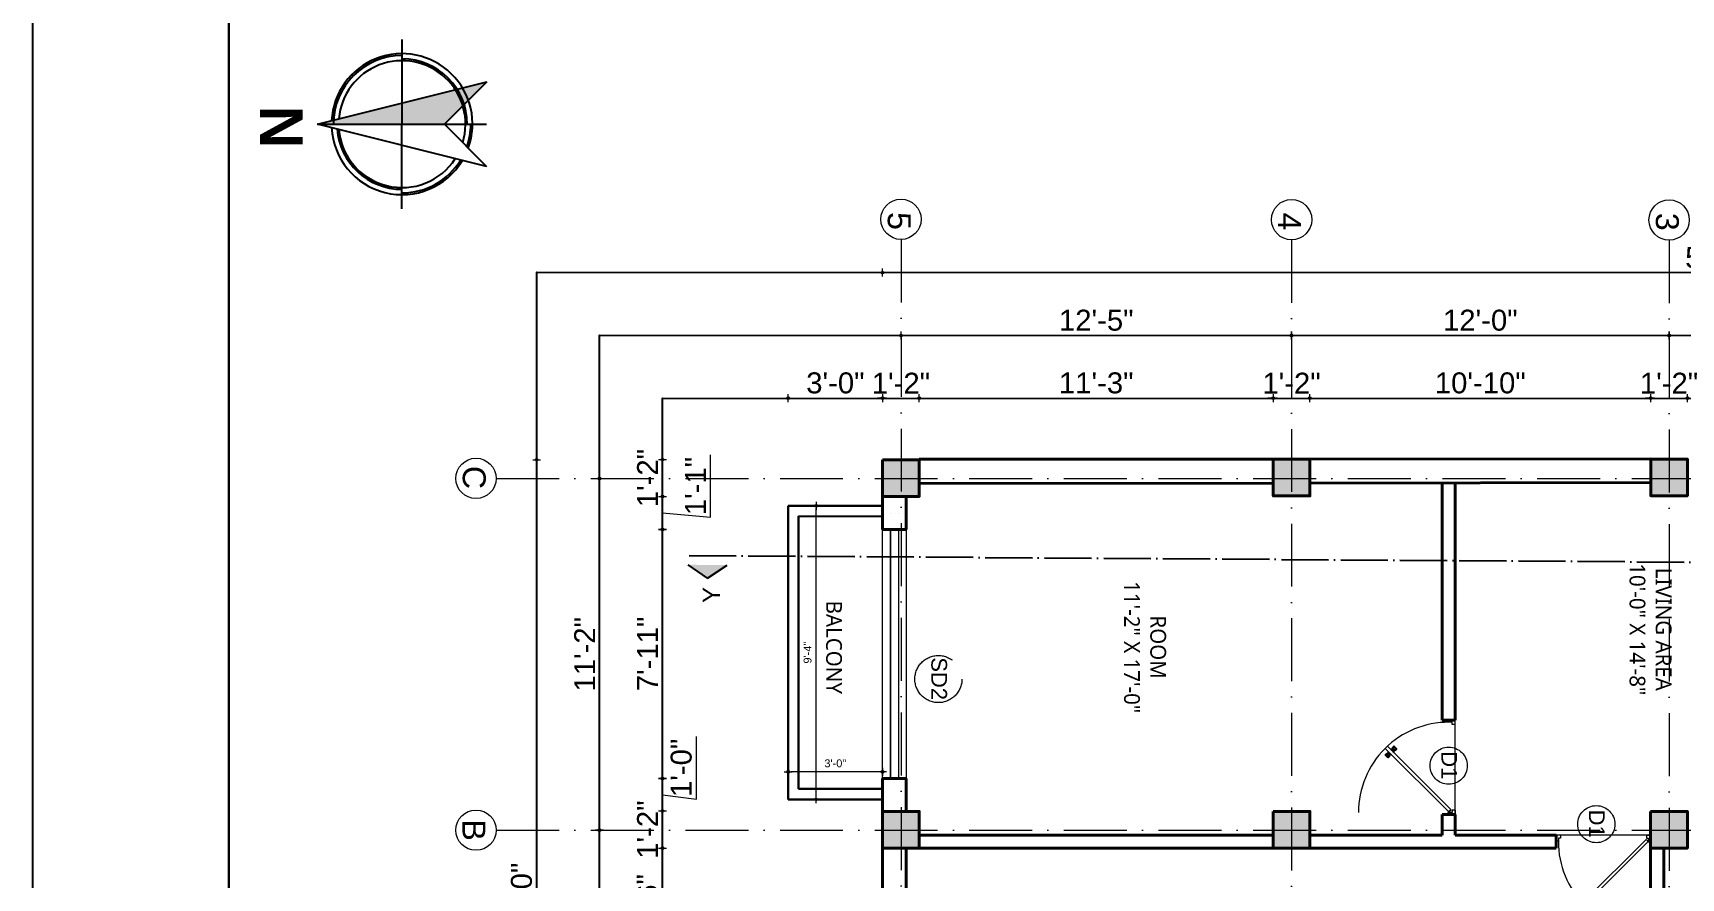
# Model space of a CAD drawing. Header units: inches. Extents: x -71 to 2682309, y -3332 to 801571.
# Drawn here: x 2680069 to 2680697, y 791257 to 791579 of the extents above; entities that cross this region are included whole.
import ezdxf

# ---------------------------------------------------------------- set-up
doc = ezdxf.new("R2010")
doc.units = ezdxf.units.IN
doc.header["$MEASUREMENT"] = 0
doc.header["$PDMODE"] = 99
doc.linetypes.add('ACAD_ISO04W100', pattern=[30, 24, -3, 0, -3])
doc.linetypes.add('ACAD_ISO10W100', pattern=[18, 12, -3, 0, -3])
for name, color, linetype, lineweight in [('BORDER', 5, 'Continuous', 60), ('CENTER  LINE RA', 10, 'ACAD_ISO04W100', 18), ('CONC. OUTLINE RA', 150, 'Continuous', 40), ('DOOR-WIN RA', 3, 'Continuous', 20), ('elev 2', 20, 'Continuous', 25), ('Hatch', 254, 'Continuous', 9), ('HATCH RA', 8, 'Continuous', 9), ('PUERTAS', 7, 'Continuous', 13), ('Text', 7, 'Continuous', 20), ('TEXT RA', 254, 'Continuous', 20), ('TEXTURE EA', 8, 'ACAD_ISO10W100', 9), ('wall EA', 24, 'Continuous', 40), ('WALL__HALF_NEW', 42, 'Continuous', 30), ('Win EA', 114, 'Continuous', 5)]:
    doc.layers.add(name, color=color, linetype=linetype, lineweight=lineweight)
for name, color, linetype in [('Column & Beam', 7, 'Continuous'), ('HACTH', 7, 'Continuous'), ('lettring', 7, 'Continuous'), ('text EA', 7, 'Continuous')]:
    doc.layers.add(name, color=color, linetype=linetype)
doc.styles.add('DIM 8', font='arial.ttf', dxfattribs={"height": 8})
doc.styles.add('SANSSERIFBOLD', font='SASB____.pfb', dxfattribs={"height": 0.3})
doc.styles.get("Standard").update_dxf_attribs({"font": 'arial.ttf'})
doc.dimstyles.new('Copy of DIM 8', dxfattribs={"dimtxt": 8, "dimasz": 1, "dimexe": 6, "dimexo": 18, "dimgap": 1.6875, "dimtad": 1, "dimdec": 0, "dimzin": 3, "dimdsep": 46, "dimlunit": 4, "dimtxsty": 'DIM 8', "dimblk": 'dot 2', "dimcen": 0.09375, "dimse1": 1, "dimse2": 1, "dimclrd": 1, "dimclre": 1, "dimclrt": 256, "dimadec": 0, "dimazin": 0, "dimtfac": 0.75, "dimtdec": 0, "dimtix": 1, "dimtmove": 1, "dimatfit": 3, "dimldrblk": 'DOT', "dimfxl": 1, "dimtolj": 1, "dimtzin": 0, "dimlwd": 9, "dimlwe": 9, "dimarcsym": 0})

# ---------------------------------------------------------------- blocks, each defined once
blk = doc.blocks.new('COLUMN')
at = {"layer": 'HACTH', "lineweight": 30, "transparency": 33554541}
h = blk.add_hatch(color=256, dxfattribs=at)
h.dxf.hatch_style = 1
h.paths.add_polyline_path([(2659104.19, 784576.38), (2659090.19, 784576.38), (2659090.19, 784562.38), (2659104.19, 784562.38)])
at = {"layer": 'CONC. OUTLINE RA'}
blk.add_lwpolyline([(2659090.19, 784576.38), (2659104.19, 784576.38), (2659104.19, 784562.38), (2659090.19, 784562.38)], close=True, dxfattribs=at)
blk = doc.blocks.new('3ft')
at = {"layer": 'PUERTAS', "color": 6}
for p, q in [((1.01, 2.52), (25.23, 26.74)), ((26.05, 25.92), (1.77, 1.64)), ((26.05, 25.92), (25.23, 26.74)), ((0, 2.4), (0, 0)), ((0.72, 2.4), (0, 2.4)), ((1.6, 0), (0, 0)), ((0.72, 1.52), (0.72, 2.44)), ((0.8, 1.52), (0.72, 1.52)), ((0.8, 1.52), (0.8, 2.41)), ((0.8, 1.2), (0.8, 1.52)), ((1.6, 1.2), (0.8, 1.2)), ((1.57, 1.84), (0.94, 2.47)), ((1.63, 1.89), (0.97, 2.55)), ((1.63, 1.89), (1.57, 1.84)), ((1.77, 1.64), (1.57, 1.84)), ((1.6, 0), (1.6, 1.2)), ((34.4, 0), (34.4, 1.2)), ((34.4, 1.2), (35.2, 1.2)), ((34.4, 0), (36, 0)), ((35.2, 1.2), (35.2, 2.4)), ((35.2, 2.4), (36, 2.4)), ((36, 0), (36, 2.4))]:
    blk.add_line(p, q, dxfattribs=at)
at = {"layer": 'PUERTAS', "color": 8}
for p, q in [((22.57, 24.94), (21.65, 25.68)), ((22.63, 24.99), (21.69, 25.75)), ((22.74, 25.1), (21.84, 25.9)), ((22.13, 26.28), (21.98, 26.13)), ((22.88, 25.24), (22.01, 26.06)), ((22.13, 26.28), (22.27, 26.42)), ((22.29, 26.41), (22.27, 26.42)), ((23.16, 25.52), (22.34, 26.39)), ((23.3, 25.66), (22.5, 26.56)), ((23.41, 25.77), (22.65, 26.71)), ((23.46, 25.83), (22.72, 26.75)), ((23.03, 25.04), (22.91, 25.15)), ((23.11, 25.12), (22.99, 25.23)), ((23.28, 25.3), (23.17, 25.41)), ((23.36, 25.37), (23.25, 25.49)), ((23.41, 25.43), (23.3, 25.54)), ((23.44, 25.45), (23.33, 25.56)), ((23.64, 25.27), (23.41, 25.22)), ((23.87, 25.49), (23.49, 25.3)), ((24.08, 25.71), (23.57, 25.38)), ((22.69, 24.32), (23.02, 24.83)), ((22.95, 24.96), (22.84, 25.07)), ((22.98, 24.99), (22.86, 25.1)), ((22.91, 24.53), (23.1, 24.91)), ((23.13, 24.76), (23.18, 24.99)), ((23.31, 24.94), (23.28, 25.08)), ((23.46, 25.09), (23.32, 25.13)), ((23.63, 23.38), (24.14, 23.72)), ((23.84, 23.6), (24.22, 23.79)), ((24.07, 23.82), (24.3, 23.88)), ((24.25, 24), (24.39, 23.97)), ((24.25, 23.26), (24.99, 22.34)), ((24.27, 23.64), (24.38, 23.53)), ((24.3, 23.67), (24.41, 23.56)), ((24.3, 23.32), (25.06, 22.38)), ((24.35, 23.72), (24.46, 23.61)), ((24.4, 24.15), (24.43, 24.01)), ((24.41, 23.43), (25.2, 22.53)), ((24.43, 23.8), (24.54, 23.69)), ((24.58, 24.33), (24.52, 24.1)), ((24.55, 23.57), (25.37, 22.7)), ((24.6, 23.97), (24.72, 23.86)), ((24.8, 24.56), (24.61, 24.18)), ((25.02, 24.77), (24.68, 24.26)), ((24.68, 24.05), (24.79, 23.94)), ((24.73, 24.1), (24.85, 23.99)), ((24.76, 24.13), (24.87, 24.02)), ((24.83, 23.85), (25.7, 23.03)), ((24.97, 23.99), (25.87, 23.2)), ((25.08, 24.1), (26.02, 23.34)), ((25.14, 24.15), (26.06, 23.41)), ((25.58, 22.82), (25.43, 22.67)), ((25.58, 22.82), (25.73, 22.97)), ((25.72, 22.98), (25.73, 22.97)), ((0, 0), (36, 0))]:
    blk.add_line(p, q, dxfattribs=at)
at = {"layer": 'PUERTAS', "color": 1}
for p, q in [((21.67, 25.73), (22.17, 26.23)), ((22.49, 24.95), (21.67, 25.61)), ((21.7, 25.82), (22.14, 26.26)), ((21.73, 25.79), (21.7, 25.82)), ((22.58, 26.7), (22.14, 26.26)), ((22.67, 26.73), (22.17, 26.23)), ((22.61, 26.67), (22.58, 26.7)), ((22.6, 24.96), (23.02, 25.38)), ((23.45, 25.91), (22.79, 26.73)), ((22.82, 25.06), (23.08, 25.32)), ((22.93, 24.94), (23.19, 25.21)), ((23.44, 25.81), (23.02, 25.38)), ((23.34, 25.58), (23.08, 25.32)), ((23.46, 25.47), (23.19, 25.21)), ((23.33, 25.7), (23.34, 25.69)), ((23.45, 25.46), (23.33, 25.57)), ((23.57, 25.47), (23.57, 25.47)), ((24.15, 25.79), (23.68, 25.48)), ((23.68, 25.48), (23.68, 25.48)), ((24.27, 25.78), (24.26, 25.79)), ((22.61, 24.25), (22.92, 24.72)), ((22.62, 24.13), (22.61, 24.14)), ((22.7, 25.07), (22.71, 25.06)), ((22.94, 24.95), (22.83, 25.07)), ((22.92, 24.72), (22.92, 24.72)), ((22.93, 24.84), (22.93, 24.83)), ((23.44, 23.31), (23.45, 23.3)), ((23.56, 23.3), (24.03, 23.61)), ((24.03, 23.61), (24.03, 23.62)), ((24.14, 23.62), (24.14, 23.62)), ((24.25, 23.62), (24.51, 23.89)), ((24.26, 23.29), (24.69, 23.71)), ((24.26, 23.63), (24.37, 23.52)), ((24.26, 23.18), (24.92, 22.37)), ((24.37, 23.52), (24.63, 23.77)), ((24.37, 23.4), (24.37, 23.4)), ((24.78, 24.15), (24.51, 23.89)), ((24.89, 24.03), (24.63, 23.77)), ((25.11, 24.14), (24.69, 23.71)), ((24.77, 24.14), (24.88, 24.03)), ((24.79, 24.38), (24.78, 24.37)), ((24.78, 24.26), (24.78, 24.26)), ((25.1, 24.84), (24.79, 24.38)), ((25, 24.03), (25, 24.03)), ((25.04, 22.36), (25.54, 22.86)), ((25.09, 24.96), (25.1, 24.95)), ((25.1, 22.42), (25.13, 22.39)), ((25.13, 22.39), (25.57, 22.83)), ((25.22, 24.14), (26.03, 23.48)), ((26.04, 23.37), (25.54, 22.86)), ((26.01, 23.27), (25.57, 22.83)), ((25.98, 23.3), (26.01, 23.27))]:
    blk.add_line(p, q, dxfattribs=at)
at = {"layer": 'PUERTAS', "color": 2}
for p, q in [((21.99, 26.11), (21.98, 26.13)), ((25.42, 22.68), (25.43, 22.67))]:
    blk.add_line(p, q, dxfattribs=at)
at = {"layer": 'PUERTAS', "color": 6}
for radius in [0.155, 0.0752]:
    blk.add_circle((0.82, 2.56), radius, dxfattribs=at)
blk.add_arc((0.82, 2.56), 34.38, 359.72845, 90.03333, dxfattribs=at)
at = {"layer": 'PUERTAS', "color": 1}
for centre, start, end in [((22.73, 26.68), 38.92363, 135), ((23.28, 25.63), 315, 45), ((23.39, 25.86), 315, 38.92363), ((23.51, 25.41), 50.25725, 135), ((23.62, 25.53), 230.25725, 315), ((24.2, 25.73), 45, 135), ((22.54, 25.01), 231.07637, 315), ((22.67, 24.2), 135, 225), ((22.77, 25.12), 225, 315), ((22.99, 24.89), 135, 219.74275), ((22.87, 24.78), 315, 39.74275), ((23.51, 23.36), 225, 315), ((24.09, 23.56), 50.25725, 135), ((24.2, 23.68), 230.25725, 315), ((24.32, 23.23), 135, 218.92363), ((24.42, 23.46), 135, 225), ((24.84, 24.31), 135, 219.74275), ((24.72, 24.21), 315, 39.74275), ((24.94, 23.98), 45, 135), ((24.98, 22.42), 218.92363, 315), ((25.04, 24.89), 315, 45), ((25.17, 24.08), 51.07637, 135), ((25.98, 23.42), 315, 51.07637)]:
    blk.add_arc(centre, 0.08, start, end, dxfattribs=at)
blk = doc.blocks.new('*U327')
at = {"color": 3, "xscale": -1}
blk.add_blockref('3ft', (42, 0), dxfattribs=at)
blk = doc.blocks.new('dot1')
at = {"layer": 'Hatch'}
h = blk.add_hatch(color=256, dxfattribs=at)
edge = h.paths.add_edge_path()
edge.add_arc((0, 0), 1, 0, 360)
for p, q in [((3, 0), (-3, 0)), ((0, 3), (0, -3))]:
    blk.add_line(p, q, dxfattribs=at)
blk.add_circle((0, 0), 1, dxfattribs=at)
blk = doc.blocks.new('dot 2')
at = {"layer": 'Hatch', "xscale": 0.5, "yscale": 0.5, "zscale": 0.5}
blk.add_blockref('dot1', (0, 0), dxfattribs=at)
blk = doc.blocks.new('*D1365')
at = {"layer": 'Defpoints', "color": 0, "transparency": 16777216}
for p in [(2680356.67, 791297.41), (2680356.67, 791282.44), (2680392.69, 791282.44)]:
    blk.add_point(p, dxfattribs=at)
at = {"layer": 'lettring', "color": 1, "lineweight": 9, "transparency": 16777216}
blk.add_line((2680391.69, 791297.4), (2680357.67, 791297.41), dxfattribs=at)
for p, rotation in [((2680356.67, 791297.41), 179.9936730118538), ((2680392.69, 791297.4), 359.9936730118538)]:
    blk.add_blockref('dot 2', p, dxfattribs=dict(at, rotation=rotation))
at = {"layer": 'lettring', "transparency": 16777216, "insert": (2680374.68, 791300.63), "char_height": 8, "attachment_point": 5, "rotation": 359.99367, "style": 'DIM 8'}
blk.add_mtext('\\A1;{\\H0.375x;3\'-0"}', dxfattribs=at)
blk = doc.blocks.new('_Dot')
at = {"color": 0, "linetype": 'ByBlock', "lineweight": -2}
blk.add_line((-0.5, 0), (-1, 0), dxfattribs=at)
at = {"color": 0, "linetype": 'ByBlock', "const_width": 0.5}
blk.add_lwpolyline([(-0.25, 0, 1), (0.25, 0, 1)], format="xyb", close=True, dxfattribs=at)
blk = doc.blocks.new('*D1582')
at = {"layer": 'Defpoints', "color": 0, "transparency": 16777216}
for p in [(2680356.68, 791398.89), (2680367.33, 791398.89), (2680356.67, 791286.89)]:
    blk.add_point(p, dxfattribs=at)
at = {"layer": 'lettring', "color": 1, "lineweight": 9, "transparency": 16777216}
blk.add_line((2680367.31, 791287.89), (2680367.32, 791397.89), dxfattribs=at)
for p, rotation in [((2680367.33, 791398.89), 89.99367301138182), ((2680367.31, 791286.89), 269.9936730113818)]:
    blk.add_blockref('dot 2', p, dxfattribs=dict(at, rotation=rotation))
at = {"layer": 'lettring', "transparency": 16777216, "insert": (2680364.1, 791342.89), "char_height": 8, "attachment_point": 5, "rotation": 89.99367, "style": 'DIM 8'}
blk.add_mtext('\\A1;{\\H0.375x;9\'-4"}', dxfattribs=at)
blk = doc.blocks.new('*D1586')
at = {"layer": 'Defpoints', "color": 0, "transparency": 16777216}
for p in [(2680308.75, 791268.28), (2680392.72, 791268.28), (2680392.68, 791226.26)]:
    blk.add_point(p, dxfattribs=at)
at = {"layer": 'lettring', "color": 1, "lineweight": 9, "transparency": 16777216}
blk.add_line((2680308.75, 791227.26), (2680308.75, 791267.28), dxfattribs=at)
for p, rotation in [((2680308.75, 791268.28), 90), ((2680308.75, 791226.26), 270)]:
    blk.add_blockref('dot 2', p, dxfattribs=dict(at, rotation=rotation))
at = {"layer": 'lettring', "transparency": 16777216, "insert": (2680302.98, 791247.27), "char_height": 8, "attachment_point": 5, "rotation": 90, "style": 'DIM 8'}
blk.add_mtext('\\A1;3\'-6"', dxfattribs=at)
blk = doc.blocks.new('*D1587')
at = {"layer": 'Defpoints', "color": 0, "transparency": 16777216}
for p in [(2680308.75, 791282.44), (2680392.69, 791282.44), (2680392.72, 791268.28)]:
    blk.add_point(p, dxfattribs=at)
at = {"layer": 'lettring', "color": 1, "lineweight": 9, "transparency": 16777216}
for p, q in [((2680308.75, 791283.44), (2680308.75, 791284.44)), ((2680308.75, 791268.28), (2680308.75, 791282.44)), ((2680308.75, 791267.28), (2680308.75, 791266.28))]:
    blk.add_line(p, q, dxfattribs=at)
for p, rotation in [((2680308.75, 791282.44), 270), ((2680308.75, 791268.28), 90)]:
    blk.add_blockref('dot 2', p, dxfattribs=dict(at, rotation=rotation))
at = {"layer": 'lettring', "transparency": 16777216, "insert": (2680303.05, 791275.36), "char_height": 8, "attachment_point": 5, "rotation": 90, "style": 'DIM 8'}
blk.add_mtext('\\A1;1\'-2"', dxfattribs=at)
blk = doc.blocks.new('*D1588')
at = {"layer": 'Defpoints', "color": 0, "transparency": 16777216}
for p in [(2680308.75, 791294.88), (2680392.72, 791294.88), (2680392.69, 791282.44)]:
    blk.add_point(p, dxfattribs=at)
at = {"layer": 'lettring', "color": 1, "lineweight": 9, "transparency": 16777216}
for p, q in [((2680321.69, 791286.97), (2680321.69, 791310.86)), ((2680308.75, 791283.44), (2680308.75, 791293.88)), ((2680308.75, 791288.66), (2680321.69, 791286.97))]:
    blk.add_line(p, q, dxfattribs=at)
for p, rotation in [((2680308.75, 791294.88), 90), ((2680308.75, 791282.44), 270)]:
    blk.add_blockref('dot 2', p, dxfattribs=dict(at, rotation=rotation))
at = {"layer": 'lettring', "transparency": 16777216, "insert": (2680315.92, 791298.92), "char_height": 8, "attachment_point": 5, "rotation": 90, "style": 'DIM 8'}
blk.add_mtext('\\A1;1\'-0"', dxfattribs=at)
blk = doc.blocks.new('*D1590')
at = {"layer": 'Defpoints', "color": 0, "transparency": 16777216}
for p in [(2680308.75, 791402.48), (2680392.71, 791402.48), (2680392.71, 791389.88)]:
    blk.add_point(p, dxfattribs=at)
at = {"layer": 'lettring', "color": 1, "lineweight": 9, "transparency": 16777216}
for p, q in [((2680327.06, 791394.5), (2680327.06, 791418.38)), ((2680308.75, 791390.88), (2680308.75, 791401.48)), ((2680308.75, 791396.18), (2680327.06, 791394.5))]:
    blk.add_line(p, q, dxfattribs=at)
for p, rotation in [((2680308.75, 791402.48), 90), ((2680308.75, 791389.88), 270)]:
    blk.add_blockref('dot 2', p, dxfattribs=dict(at, rotation=rotation))
at = {"layer": 'lettring', "transparency": 16777216, "insert": (2680321.36, 791406.44), "char_height": 8, "attachment_point": 5, "rotation": 90, "style": 'DIM 8'}
blk.add_mtext('\\A1;1\'-1"', dxfattribs=at)
blk = doc.blocks.new('*D1591')
at = {"layer": 'Defpoints', "color": 0, "transparency": 16777216}
for p in [(2680308.75, 791416.48), (2680392.71, 791416.48), (2680392.71, 791402.48)]:
    blk.add_point(p, dxfattribs=at)
at = {"layer": 'lettring', "color": 1, "lineweight": 9, "transparency": 16777216}
for p, q in [((2680308.75, 791417.48), (2680308.75, 791418.48)), ((2680308.75, 791402.48), (2680308.75, 791416.48)), ((2680308.75, 791401.48), (2680308.75, 791400.48))]:
    blk.add_line(p, q, dxfattribs=at)
for p, rotation in [((2680308.75, 791416.48), 270), ((2680308.75, 791402.48), 90)]:
    blk.add_blockref('dot 2', p, dxfattribs=dict(at, rotation=rotation))
at = {"layer": 'lettring', "transparency": 16777216, "insert": (2680303.05, 791409.48), "char_height": 8, "attachment_point": 5, "rotation": 90, "style": 'DIM 8'}
blk.add_mtext('\\A1;1\'-2"', dxfattribs=at)
blk = doc.blocks.new('*D1593')
at = {"layer": 'Defpoints', "color": 0, "transparency": 16777216}
for p in [(2680284.75, 791275.15), (2680399.74, 791275.15), (2680399.74, 791089.04)]:
    blk.add_point(p, dxfattribs=at)
at = {"layer": 'lettring', "color": 1, "lineweight": 9, "transparency": 16777216}
blk.add_line((2680284.75, 791090.04), (2680284.75, 791274.15), dxfattribs=at)
for p, rotation in [((2680284.75, 791275.15), 90), ((2680284.75, 791089.04), 270)]:
    blk.add_blockref('dot 2', p, dxfattribs=dict(at, rotation=rotation))
at = {"layer": 'lettring', "transparency": 16777216, "insert": (2680278.98, 791182.09), "char_height": 8, "attachment_point": 5, "rotation": 90, "style": 'DIM 8'}
blk.add_mtext('\\A1;15\'-6"', dxfattribs=at)
blk = doc.blocks.new('*D1595')
at = {"layer": 'Defpoints', "color": 0, "transparency": 16777216}
for p in [(2680260.75, 791416.48), (2680392.71, 791416.48), (2680392.71, 791080.54)]:
    blk.add_point(p, dxfattribs=at)
at = {"layer": 'lettring', "color": 1, "lineweight": 9, "transparency": 16777216}
blk.add_line((2680260.75, 791081.54), (2680260.75, 791415.48), dxfattribs=at)
for p, rotation in [((2680260.75, 791416.48), 90), ((2680260.75, 791080.54), 270)]:
    blk.add_blockref('dot 2', p, dxfattribs=dict(at, rotation=rotation))
at = {"layer": 'lettring', "transparency": 16777216, "insert": (2680254.98, 791248.51), "char_height": 8, "attachment_point": 5, "rotation": 90, "style": 'DIM 8'}
blk.add_mtext('\\A1;28\'-0"', dxfattribs=at)
blk = doc.blocks.new('*D1596')
at = {"layer": 'Defpoints', "color": 0, "transparency": 16777216}
for p in [(2680392.71, 791439.96), (2680356.68, 791398.89), (2680392.71, 791398.89)]:
    blk.add_point(p, dxfattribs=at)
at = {"layer": 'lettring', "color": 1, "lineweight": 9, "transparency": 16777216}
blk.add_line((2680357.68, 791439.96), (2680391.71, 791439.96), dxfattribs=at)
at = {"layer": 'lettring', "color": 1, "lineweight": 9, "transparency": 16777216, "rotation": 180}
blk.add_blockref('dot 2', (2680356.68, 791439.96), dxfattribs=at)
at = {"layer": 'lettring', "color": 1, "lineweight": 9, "transparency": 16777216}
blk.add_blockref('dot 2', (2680392.71, 791439.96), dxfattribs=at)
at = {"layer": 'lettring', "transparency": 16777216, "insert": (2680374.7, 791445.74), "char_height": 8, "attachment_point": 5, "style": 'DIM 8'}
blk.add_mtext('\\A1;3\'-0"', dxfattribs=at)
blk = doc.blocks.new('*D1597')
at = {"layer": 'Defpoints', "color": 0, "transparency": 16777216}
for p in [(2680406.71, 791439.96), (2680392.71, 791416.48), (2680406.71, 791416.48)]:
    blk.add_point(p, dxfattribs=at)
at = {"layer": 'lettring', "color": 1, "lineweight": 9, "transparency": 16777216}
for p, q in [((2680391.71, 791439.96), (2680390.71, 791439.96)), ((2680392.71, 791439.96), (2680406.71, 791439.96)), ((2680407.71, 791439.96), (2680408.71, 791439.96))]:
    blk.add_line(p, q, dxfattribs=at)
blk.add_blockref('dot 2', (2680392.71, 791439.96), dxfattribs=at)
at = {"layer": 'lettring', "color": 1, "lineweight": 9, "transparency": 16777216, "rotation": 180}
blk.add_blockref('dot 2', (2680406.71, 791439.96), dxfattribs=at)
at = {"layer": 'lettring', "transparency": 16777216, "insert": (2680399.71, 791445.67), "char_height": 8, "attachment_point": 5, "style": 'DIM 8'}
blk.add_mtext('\\A1;1\'-2"', dxfattribs=at)
blk = doc.blocks.new('*D1598')
at = {"layer": 'Defpoints', "color": 0, "transparency": 16777216}
for p in [(2680541.71, 791439.96), (2680406.71, 791416.48), (2680541.71, 791416.62)]:
    blk.add_point(p, dxfattribs=at)
at = {"layer": 'lettring', "color": 1, "lineweight": 9, "transparency": 16777216}
blk.add_line((2680407.71, 791439.96), (2680540.71, 791439.96), dxfattribs=at)
at = {"layer": 'lettring', "color": 1, "lineweight": 9, "transparency": 16777216, "rotation": 180}
blk.add_blockref('dot 2', (2680406.71, 791439.96), dxfattribs=at)
at = {"layer": 'lettring', "color": 1, "lineweight": 9, "transparency": 16777216}
blk.add_blockref('dot 2', (2680541.71, 791439.96), dxfattribs=at)
at = {"layer": 'lettring', "transparency": 16777216, "insert": (2680474.21, 791445.74), "char_height": 8, "attachment_point": 5, "style": 'DIM 8'}
blk.add_mtext('\\A1;11\'-3"', dxfattribs=at)
blk = doc.blocks.new('*D1599')
at = {"layer": 'Defpoints', "color": 0, "transparency": 16777216}
for p in [(2680555.71, 791439.96), (2680541.71, 791416.62), (2680555.71, 791416.63)]:
    blk.add_point(p, dxfattribs=at)
at = {"layer": 'lettring', "color": 1, "lineweight": 9, "transparency": 16777216}
for p, q in [((2680540.71, 791439.96), (2680539.71, 791439.96)), ((2680541.71, 791439.96), (2680555.71, 791439.96)), ((2680556.71, 791439.96), (2680557.71, 791439.96))]:
    blk.add_line(p, q, dxfattribs=at)
blk.add_blockref('dot 2', (2680541.71, 791439.96), dxfattribs=at)
at = {"layer": 'lettring', "color": 1, "lineweight": 9, "transparency": 16777216, "rotation": 180}
blk.add_blockref('dot 2', (2680555.71, 791439.96), dxfattribs=at)
at = {"layer": 'lettring', "transparency": 16777216, "insert": (2680548.71, 791445.67), "char_height": 8, "attachment_point": 5, "style": 'DIM 8'}
blk.add_mtext('\\A1;1\'-2"', dxfattribs=at)
blk = doc.blocks.new('*D1600')
at = {"layer": 'Defpoints', "color": 0, "transparency": 16777216}
for p in [(2680685.71, 791439.96), (2680555.71, 791416.63), (2680685.71, 791416.75)]:
    blk.add_point(p, dxfattribs=at)
at = {"layer": 'lettring', "color": 1, "lineweight": 9, "transparency": 16777216}
blk.add_line((2680556.71, 791439.96), (2680684.71, 791439.96), dxfattribs=at)
at = {"layer": 'lettring', "color": 1, "lineweight": 9, "transparency": 16777216, "rotation": 180}
blk.add_blockref('dot 2', (2680555.71, 791439.96), dxfattribs=at)
at = {"layer": 'lettring', "color": 1, "lineweight": 9, "transparency": 16777216}
blk.add_blockref('dot 2', (2680685.71, 791439.96), dxfattribs=at)
at = {"layer": 'lettring', "transparency": 16777216, "insert": (2680620.71, 791445.74), "char_height": 8, "attachment_point": 5, "style": 'DIM 8'}
blk.add_mtext('\\A1;10\'-10"', dxfattribs=at)
blk = doc.blocks.new('*D1601')
at = {"layer": 'Defpoints', "color": 0, "transparency": 16777216}
for p in [(2680699.72, 791439.96), (2680685.71, 791416.75), (2680699.72, 791416.75)]:
    blk.add_point(p, dxfattribs=at)
at = {"layer": 'lettring', "color": 1, "lineweight": 9, "transparency": 16777216}
for p, q in [((2680684.71, 791439.96), (2680683.71, 791439.96)), ((2680685.71, 791439.96), (2680699.72, 791439.96)), ((2680700.72, 791439.96), (2680701.72, 791439.96))]:
    blk.add_line(p, q, dxfattribs=at)
blk.add_blockref('dot 2', (2680685.71, 791439.96), dxfattribs=at)
at = {"layer": 'lettring', "color": 1, "lineweight": 9, "transparency": 16777216, "rotation": 180}
blk.add_blockref('dot 2', (2680699.72, 791439.96), dxfattribs=at)
at = {"layer": 'lettring', "transparency": 16777216, "insert": (2680692.72, 791445.67), "char_height": 8, "attachment_point": 5, "style": 'DIM 8'}
blk.add_mtext('\\A1;1\'-2"', dxfattribs=at)
blk = doc.blocks.new('*D1607')
at = {"layer": 'Defpoints', "color": 0, "transparency": 16777216}
for p in [(2680692.75, 791463.89), (2680692.75, 791409.35), (2680862.24, 791409.35)]:
    blk.add_point(p, dxfattribs=at)
at = {"layer": 'lettring', "color": 1, "lineweight": 9, "transparency": 16777216}
blk.add_line((2680861.24, 791463.89), (2680693.75, 791463.89), dxfattribs=at)
at = {"layer": 'lettring', "color": 1, "lineweight": 9, "transparency": 16777216, "rotation": 180}
blk.add_blockref('dot 2', (2680692.75, 791463.89), dxfattribs=at)
at = {"layer": 'lettring', "color": 1, "lineweight": 9, "transparency": 16777216}
blk.add_blockref('dot 2', (2680862.24, 791463.89), dxfattribs=at)
at = {"layer": 'lettring', "transparency": 16777216, "insert": (2680777.49, 791469.6), "char_height": 8, "attachment_point": 5, "style": 'DIM 8'}
blk.add_mtext('\\A1;14\'-1"', dxfattribs=at)
blk = doc.blocks.new('*D1608')
at = {"layer": 'Defpoints', "color": 0, "transparency": 16777216}
for p in [(2680548.71, 791463.89), (2680548.71, 791409.63), (2680692.75, 791409.35)]:
    blk.add_point(p, dxfattribs=at)
at = {"layer": 'lettring', "color": 1, "lineweight": 9, "transparency": 16777216}
blk.add_line((2680691.75, 791463.89), (2680549.71, 791463.89), dxfattribs=at)
at = {"layer": 'lettring', "color": 1, "lineweight": 9, "transparency": 16777216, "rotation": 180}
blk.add_blockref('dot 2', (2680548.71, 791463.89), dxfattribs=at)
at = {"layer": 'lettring', "color": 1, "lineweight": 9, "transparency": 16777216}
blk.add_blockref('dot 2', (2680692.75, 791463.89), dxfattribs=at)
at = {"layer": 'lettring', "transparency": 16777216, "insert": (2680620.73, 791469.66), "char_height": 8, "attachment_point": 5, "style": 'DIM 8'}
blk.add_mtext('\\A1;12\'-0"', dxfattribs=at)
blk = doc.blocks.new('*D1609')
at = {"layer": 'Defpoints', "color": 0, "transparency": 16777216}
for p in [(2680399.74, 791463.89), (2680399.74, 791409.35), (2680548.71, 791409.63)]:
    blk.add_point(p, dxfattribs=at)
at = {"layer": 'lettring', "color": 1, "lineweight": 9, "transparency": 16777216}
blk.add_line((2680547.71, 791463.89), (2680400.74, 791463.89), dxfattribs=at)
at = {"layer": 'lettring', "color": 1, "lineweight": 9, "transparency": 16777216, "rotation": 180}
blk.add_blockref('dot 2', (2680399.74, 791463.89), dxfattribs=at)
at = {"layer": 'lettring', "color": 1, "lineweight": 9, "transparency": 16777216}
blk.add_blockref('dot 2', (2680548.71, 791463.89), dxfattribs=at)
at = {"layer": 'lettring', "transparency": 16777216, "insert": (2680474.22, 791469.66), "char_height": 8, "attachment_point": 5, "style": 'DIM 8'}
blk.add_mtext('\\A1;12\'-5"', dxfattribs=at)
blk = doc.blocks.new('*D1610')
at = {"layer": 'Defpoints', "color": 0, "transparency": 16777216}
for p in [(2681033.53, 791487.87), (2680392.71, 791416.48), (2681033.53, 791416.48)]:
    blk.add_point(p, dxfattribs=at)
at = {"layer": 'lettring', "color": 1, "lineweight": 9, "transparency": 16777216}
blk.add_line((2680393.71, 791487.87), (2681032.53, 791487.87), dxfattribs=at)
at = {"layer": 'lettring', "color": 1, "lineweight": 9, "transparency": 16777216, "rotation": 180}
blk.add_blockref('dot 2', (2680392.71, 791487.87), dxfattribs=at)
at = {"layer": 'lettring', "color": 1, "lineweight": 9, "transparency": 16777216}
blk.add_blockref('dot 2', (2681033.53, 791487.87), dxfattribs=at)
at = {"layer": 'lettring', "transparency": 16777216, "insert": (2680713.12, 791493.64), "char_height": 8, "attachment_point": 5, "style": 'DIM 8'}
blk.add_mtext('\\A1;53\'-5"', dxfattribs=at)
blk = doc.blocks.new('NORTH')
for p, q in [((2672681.02, 791916.14), (2672697.21, 791980.65)), ((2672697.21, 791980.65), (2672697.15, 791916.13)), ((2672697.21, 791980.65), (2672713.28, 791916.11)), ((2672664.92, 791948.42), (2672729.44, 791948.36)), ((2672697.16, 791932.26), (2672681.02, 791916.14)), ((2672713.28, 791916.11), (2672697.16, 791932.26))]:
    blk.add_line(p, q)
for radius, start, end in [(26.89, 92.83186, 238.99107), (24.87, 94.25059, 179.9477), (24.2, 94.77897, 237.04395), (26.89, 250.0518, 87.06355), (24.2, 253.07321, 85.11644), (26.21, 359.9477, 89.9477), (26.21, 179.9477, 238.54361), (24.87, 269.9477, 359.9477), (26.21, 250.74208, 269.9477)]:
    blk.add_arc((2672697.18, 791948.39), radius, start, end)
blk.add_solid([(2672697.21, 791980.65), (2672713.28, 791916.11), (2672697.16, 791932.26)])
at = {"style": 'SANSSERIFBOLD', "width": 1}
blk.add_text('N', height=16.17, dxfattribs=at).set_placement((2672687.93, 791986.36))
blk = doc.blocks.new('Y SECTION')
at = {"layer": 'Column & Beam'}
h = blk.add_hatch(color=256, dxfattribs=at)
h.dxf.hatch_style = 1
h.paths.add_polyline_path([(2670746.93, 791824.35), (2670747.03, 791839.29), (2670741.93, 791831.85)])
at = {"layer": 'elev 2'}
for q in [(2670747.03, 791839.29), (2670746.93, 791824.35)]:
    blk.add_line((2670741.93, 791831.85), q, dxfattribs=at)
at = {"layer": 'elev 2', "linetype": 'ACAD_ISO04W100', "ltscale": 0.75}
blk.add_line((2670750.6, 791838.92), (2670745.62, 791090.08), dxfattribs=at)
at = {"layer": 'Text', "insert": (2670732.45, 791833.75), "char_height": 6.57, "attachment_point": 1, "rotation": 359.6191}
blk.add_mtext_dynamic_manual_height_columns('Y', width=6.5733, gutter_width=32.87, heights=[0], dxfattribs=at)

msp = doc.modelspace()

# ---------------------------------------------------------------- linework, layer by layer
at = {"color": 244, "lineweight": 30, "true_color": 0x991b1e}
msp.add_line((2680392.71, 791416.48), (2680685.72, 791416.75), dxfattribs=at)
at = {"layer": 'BORDER', "lineweight": 30}
msp.add_lwpolyline([(2680143.38, 792026.38), (2680143.38, 790490.27), (2680143.38, 789049.76), (2681191.78, 789049.76), (2682234.04, 789049.76), (2682234.04, 790490.27), (2682234.04, 792026.38)], dxfattribs=at)
at = {"layer": 'CENTER  LINE RA', "linetype": 'ACAD_ISO10W100', "ltscale": 2}
for p, q in [((2680399.74, 791500.52), (2680399.74, 790973.28)), ((2680548.74, 791500.37), (2680548.74, 790973.13)), ((2680692.75, 791500.23), (2680692.75, 790972.99)), ((2680245.3, 791409.35), (2681134.45, 791409.35)), ((2680245.3, 791275.15), (2681134.45, 791275.15))]:
    msp.add_line(p, q, dxfattribs=at)
at = {"layer": 'Defpoints'}
for points in [[(2680068.6, 788921.19), (2680068.6, 792089.19), (2682308.83, 792089.19), (2682308.83, 788921.19)], [(2681122.45, 791487.85), (2681122.45, 791006.58), (2680260.75, 791006.72), (2680260.75, 791487.98)], [(2681098.45, 791463.86), (2681098.45, 791030.59), (2680284.75, 791030.71), (2680284.75, 791463.98)], [(2681074.45, 791439.86), (2681074.45, 791054.59), (2680308.75, 791054.71), (2680308.75, 791439.98)]]:
    msp.add_lwpolyline(points, close=True, dxfattribs=at)
at = {"layer": 'DOOR-WIN RA'}
for p, q in [((2680395.71, 791395.88), (2680395.71, 791395.88)), ((2680398.74, 791395.88), (2680398.74, 791395.88)), ((2680392.71, 791294.88), (2680392.71, 791389.88)), ((2680395.71, 791389.88), (2680395.7, 791294.88)), ((2680395.71, 791294.88), (2680395.71, 791389.88)), ((2680398.74, 791389.88), (2680398.74, 791294.88)), ((2680401.71, 791389.88), (2680401.7, 791294.88))]:
    msp.add_line(p, q, dxfattribs=at)
at = {"layer": 'TEXTURE EA', "linetype": 'ByBlock', "ltscale": 2}
for centre in [(2680399.74, 791508.21), (2680548.74, 791508.06), (2680692.75, 791507.92), (2680237.61, 791409.35), (2680237.61, 791275.15)]:
    msp.add_circle(centre, 7.69, dxfattribs=at)
at = {"layer": 'TEXTURE EA', "linetype": 'ACAD_ISO10W100', "ltscale": 4}
for centre, radius in [((2680414.01, 791332.79), 8.99), ((2680608.68, 791299.73), 7.09), ((2680664.98, 791277.44), 7.09)]:
    msp.add_circle(centre, radius, dxfattribs=at)
at = {"layer": 'wall EA'}
for p, q in [((2680553.71, 791416.63), (2680406.71, 791416.63)), ((2680685.72, 791416.78), (2680555.71, 791416.63)), ((2680685.71, 791416.75), (2680685.71, 791416.8)), ((2680406.71, 791407.35), (2680541.71, 791407.56)), ((2680555.71, 791407.59), (2680685.72, 791407.79)), ((2680606.19, 791317.12), (2680606.19, 791407.64)), ((2680611.19, 791317.12), (2680611.19, 791407.64)), ((2680392.71, 791389.88), (2680392.71, 791402.48)), ((2680401.71, 791389.88), (2680401.71, 791402.48)), ((2680392.71, 791389.88), (2680401.71, 791389.88)), ((2680611.19, 791317.12), (2680606.19, 791317.12)), ((2680392.71, 791294.88), (2680401.7, 791294.88)), ((2680392.72, 791282.28), (2680392.72, 791294.88)), ((2680401.71, 791282.28), (2680401.71, 791294.88)), ((2680606.19, 791273.29), (2680606.19, 791281.12)), ((2680611.19, 791281.12), (2680606.19, 791281.12)), ((2680611.19, 791273.29), (2680611.19, 791281.12)), ((2680392.72, 791268.28), (2680392.68, 791226.26)), ((2680401.68, 791268.28), (2680401.68, 791226.26)), ((2680406.72, 791273.28), (2680541.71, 791273.29)), ((2680406.72, 791268.28), (2680541.71, 791268.29)), ((2680606.19, 791273.29), (2680555.71, 791273.29)), ((2680591.49, 791268.29), (2680555.71, 791268.29)), ((2680649.71, 791268.29), (2680591.49, 791268.29)), ((2680649.71, 791273.29), (2680611.19, 791273.29)), ((2680649.71, 791273.29), (2680649.71, 791268.29)), ((2680685.71, 791142.99), (2680685.71, 791268.29)), ((2680690.71, 791147.84), (2680690.71, 791268.29))]:
    msp.add_line(p, q, dxfattribs=at)
at = {"layer": 'WALL__HALF_NEW'}
for p, q in [((2680356.67, 791286.89), (2680356.68, 791398.89)), ((2680392.69, 791398.88), (2680356.68, 791398.89)), ((2680392.69, 791394.88), (2680360.67, 791394.89)), ((2680360.67, 791290.89), (2680360.68, 791394.89)), ((2680392.69, 791286.88), (2680356.67, 791286.89)), ((2680392.69, 791290.88), (2680360.67, 791290.89))]:
    msp.add_line(p, q, dxfattribs=at)

# ---------------------------------------------------------------- block references
at = {"layer": 'DOOR-WIN RA', "rotation": 90.00000000000001}
msp.add_blockref('Y SECTION', (3472157.79, -1879370.63), dxfattribs=at)
at = {"layer": 'HATCH RA', "lineweight": 30}
for p in [(21302.52, 6840.11), (21451.52, 6840.26), (21595.53, 6840.37), (21302.53, 6705.9), (21451.52, 6705.92), (21595.52, 6705.92)]:
    msp.add_blockref('COLUMN', p, dxfattribs=at)
at = {"layer": 'lettring', "rotation": 90.00000000000001}
msp.add_blockref('NORTH', (3472157.79, -1881152.67), dxfattribs=at)
at = {"layer": 'Win EA'}
for p, xscale, yscale, zscale, rotation in [((2680611.19, 791323.12), -0.9999536188852894, 0.9999536188852894, 0.9999536188852894, 89.99950315794027), ((2680643.71, 791273.29), -0.9999536188852896, 0.9999536188852896, 0.9999536188852896, 179.9995031686124)]:
    msp.add_blockref('*U327', p, dxfattribs=dict(at, xscale=xscale, yscale=yscale, zscale=zscale, rotation=rotation))

# ---------------------------------------------------------------- texts
at = {"layer": 'text EA', "char_height": 6, "attachment_point": 8, "rotation": 270}
for s, insert, width in [('{\\fTrebuchet MS|b0|i0|c0|p34;LIVING AREA\\P10\'-0" X 14\'-8"}', (2680677.59, 791351.79), 84.336), ('{\\fTrebuchet MS|b0|i0|c0|p34;ROOM \\P11\'-2" X 17\'-0"}', (2680484.76, 791344.97), 84.336), ('{\\fTrebuchet MS|b0|i0|c0|p34;BALCONY}', (2680371.11, 791344.92), 82.6088), ('SD2', (2680411.21, 791332.95), 11.1695), ('D1', (2680605.88, 791299.9), 11.1695), ('D1', (2680662.18, 791277.61), 11.1695)]:
    msp.add_mtext(s, dxfattribs=dict(at, insert=insert, width=width))
at = {"layer": 'TEXT RA', "char_height": 8.76, "attachment_point": 9, "rotation": 270}
for s, insert in [('5', (2680394.56, 791504.15)), ('4', (2680543.56, 791504)), ('3', (2680687.57, 791503.86)), ('C', (2680232.43, 791405.29)), ('B', (2680232.43, 791271.09))]:
    msp.add_mtext_dynamic_manual_height_columns(s, width=8.7644, gutter_width=43.82, heights=[0], dxfattribs=dict(at, insert=insert))

# ---------------------------------------------------------------- dimensions: what is measured, and where the dimension line sits
at = {"layer": 'lettring'}
for base, p1, p2, angle, picture, middle in [((2681033.53, 791487.87), (2680392.71, 791416.48), (2681033.53, 791416.48), 180, '*D1610', (2680713.12, 791493.64)), ((2680399.74, 791463.89), (2680548.71, 791409.63), (2680399.74, 791409.35), 180, '*D1609', (2680474.22, 791469.66)), ((2680548.71, 791463.89), (2680692.75, 791409.35), (2680548.71, 791409.63), 180, '*D1608', (2680620.73, 791469.66)), ((2680692.75, 791463.89), (2680862.24, 791409.35), (2680692.75, 791409.35), 180, '*D1607', (2680777.49, 791469.6)), ((2680392.71, 791439.96), (2680356.68, 791398.89), (2680392.71, 791398.89), 180, '*D1596', (2680374.7, 791445.74)), ((2680406.71, 791439.96), (2680392.71, 791416.48), (2680406.71, 791416.48), 180, '*D1597', (2680399.71, 791445.67)), ((2680541.71, 791439.96), (2680406.71, 791416.48), (2680541.71, 791416.62), 180, '*D1598', (2680474.21, 791445.74)), ((2680555.71, 791439.96), (2680541.71, 791416.62), (2680555.71, 791416.63), 180, '*D1599', (2680548.71, 791445.67)), ((2680685.71, 791439.96), (2680555.71, 791416.63), (2680685.71, 791416.75), 180, '*D1600', (2680620.71, 791445.74)), ((2680699.72, 791439.96), (2680685.71, 791416.75), (2680699.72, 791416.75), 180, '*D1601', (2680692.72, 791445.67)), ((2680308.75, 791416.48), (2680392.71, 791402.48), (2680392.71, 791416.48), 90, '*D1591', (2680303.05, 791409.48)), ((2680260.75, 791416.48), (2680392.71, 791080.54), (2680392.71, 791416.48), 90, '*D1595', (2680254.98, 791248.51)), ((2680308.75, 791282.44), (2680392.72, 791268.28), (2680392.69, 791282.44), 90, '*D1587', (2680303.05, 791275.36)), ((2680284.75, 791275.15), (2680399.74, 791089.04), (2680399.74, 791275.15), 90, '*D1593', (2680278.98, 791182.09)), ((2680308.75, 791268.28), (2680392.68, 791226.26), (2680392.72, 791268.28), 90, '*D1586', (2680302.98, 791247.27))]:
    dim = msp.add_linear_dim(base=base, p1=p1, p2=p2, angle=angle, dimstyle='Copy of DIM 8', dxfattribs=at)
    dim.commit()
    dim.dimension.update_dxf_attribs({"geometry": picture, "text_midpoint": middle})
for base, p1, p2, picture, middle in [((2680308.75, 791402.48), (2680392.71, 791389.88), (2680392.71, 791402.48), '*D1590', (2680327.06, 791396.18)), ((2680308.75, 791294.88), (2680392.69, 791282.44), (2680392.72, 791294.88), '*D1588', (2680321.69, 791288.66))]:
    dim = msp.add_linear_dim(base=base, p1=p1, p2=p2, angle=90, dimstyle='Copy of DIM 8', dxfattribs=at)
    dim.commit()
    dim.dimension.update_dxf_attribs({"geometry": picture, "text_midpoint": middle, "dimtype": 160})
for base, p1, p2 in [((2680284.75, 791409.35), (2680399.74, 791275.15), (2680399.74, 791409.35)), ((2680308.75, 791389.88), (2680392.72, 791294.88), (2680392.71, 791389.88))]:
    msp.add_linear_dim(base=base, p1=p1, p2=p2, angle=90, dimstyle='Copy of DIM 8', dxfattribs=at).render()
for p1, p2, distance, picture, middle in [((2680356.67, 791286.89), (2680356.68, 791398.89), -10.64, '*D1582', (2680364.1, 791342.89)), ((2680392.69, 791282.44), (2680356.67, 791282.44), -14.97, '*D1365', (2680374.68, 791300.63))]:
    dim = msp.add_aligned_dim(p1=p1, p2=p2, distance=distance, text='{\\H0.375x;<>}', dimstyle='Copy of DIM 8', dxfattribs=at)
    dim.commit()
    dim.dimension.update_dxf_attribs({"geometry": picture, "text_midpoint": middle})

doc.saveas('drawing.dxf')
